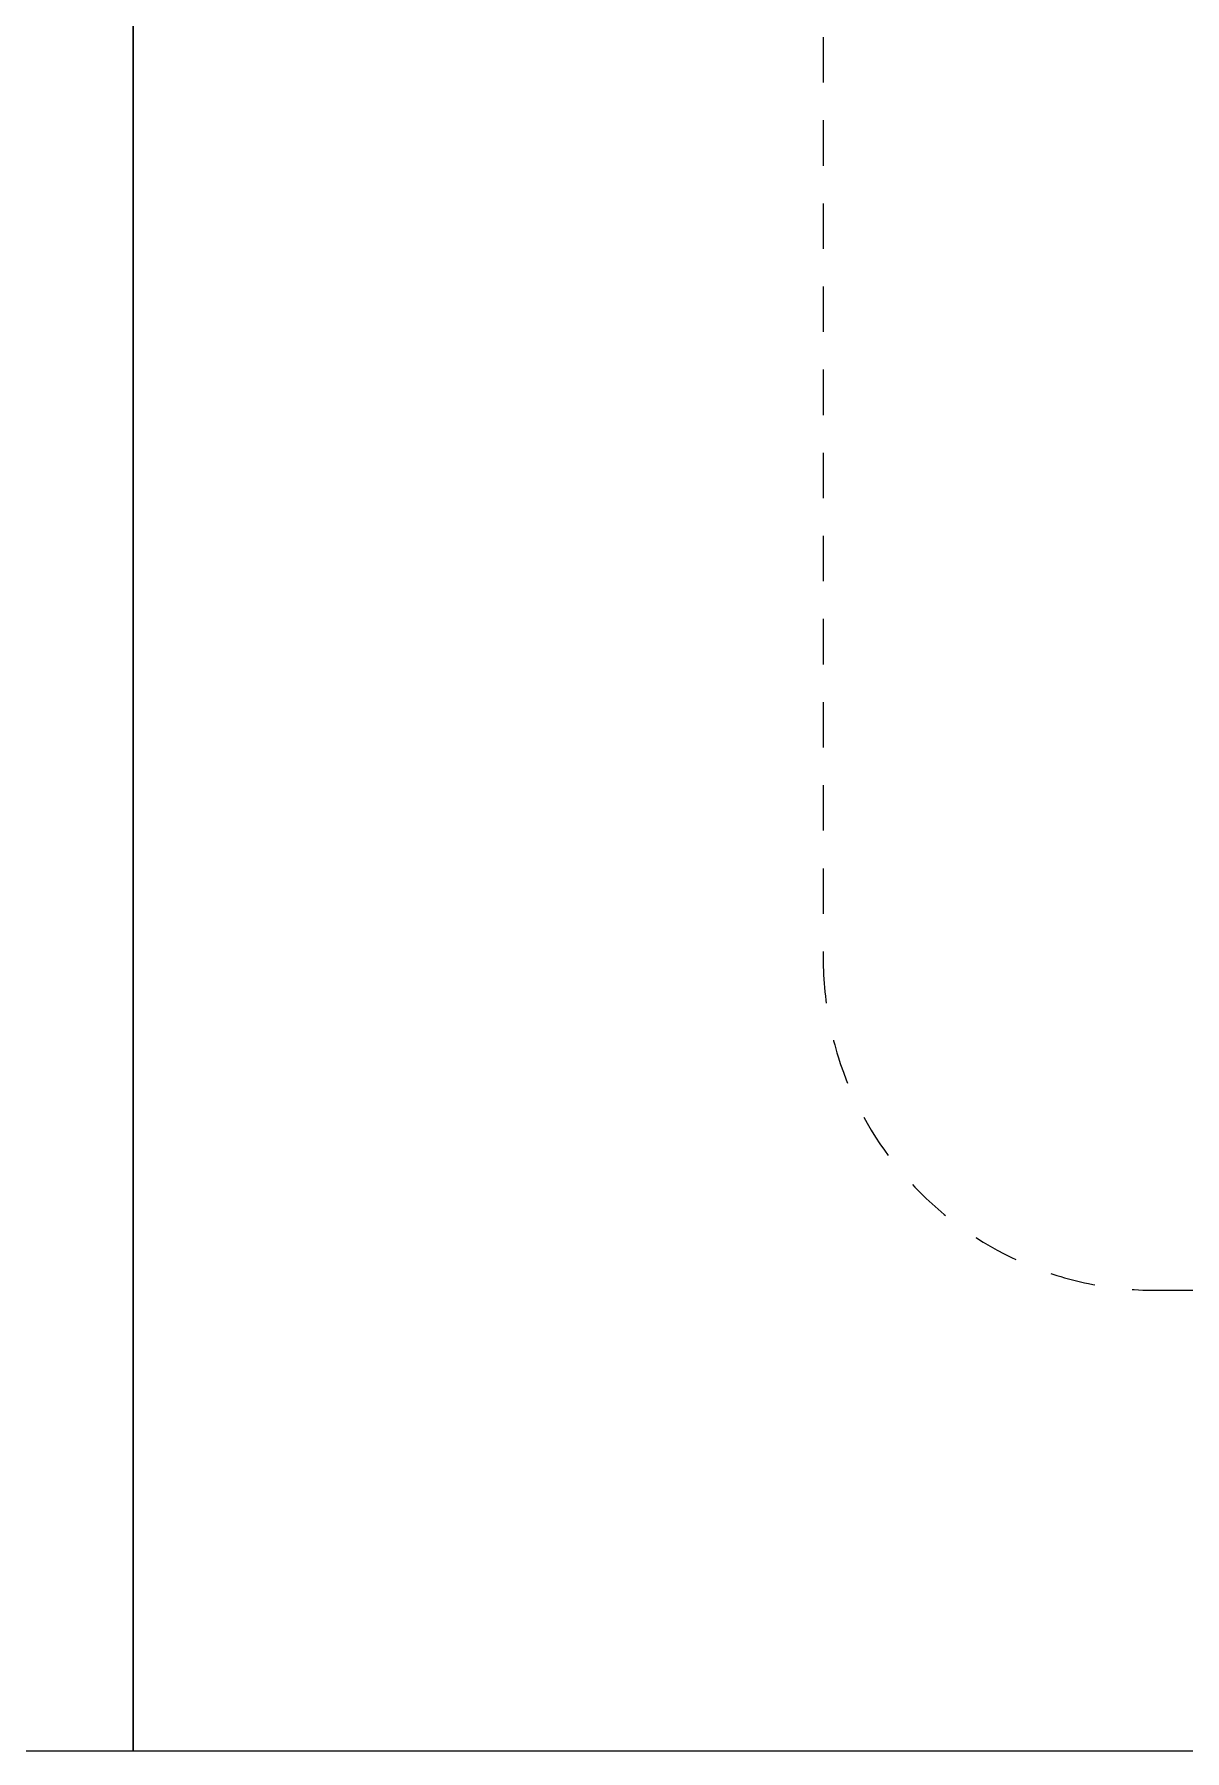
# Model space of a CAD drawing. Header units: millimetres. Extents: x -4391136 to -1798569, y -886572 to -291056.
# Drawn here: x -2091522 to -2091073, y -387068 to -386396 of the extents above; entities that cross this region are included whole.
import ezdxf
from ezdxf.xclip import XClip

# ---------------------------------------------------------------- set-up
doc = ezdxf.new("R2010")
doc.units = ezdxf.units.MM
doc.header["$XCLIPFRAME"] = 0
doc.linetypes.add('HIDDEN', pattern=[0.375, 0.25, -0.125])
doc.linetypes.add('TA_HL_005.00000', pattern=[32.5, 17.75, -14.75])
doc.layers.get('Defpoints').update_dxf_attribs({"color": 250})
for name, color, linetype in [('000 - 0_SYM_DWG_GRID-BUBBLE_MAIN_COLOR_6', 6, 'Continuous'), ('000 - EXISTING_STEEL-STRUCTURE_HIDDEN_', 251, 'Continuous'), ('000 - EXISTING_STEEL-STRUCTURE_MAIN_COLOR_3', 3, 'Continuous'), ('000 - EXISTING_STEEL-STRUCTURE_WIPEOUT_', 250, 'Continuous'), ('010 - ASPG_FRAMING_MAIN_COLOR_2', 2, 'Continuous'), ('010 - ASPG_FRAMING_SUB_COLOR_2', 2, 'Continuous'), ('010 - ASPG_FRAMING_WIPEOUT_', 250, 'Continuous')]:
    doc.layers.add(name, color=color, linetype=linetype)

# ---------------------------------------------------------------- blocks, each defined once
blk = doc.blocks.new('*U3205')
blk.add_wipeout([(1440.000000002975, 4.000000001546368), (60.00000000297587, 4), (60.00000000297587, 69.2999999999995), (1440.000000002975, 69.3000000015461)]).dxf.layer = '010 - ASPG_FRAMING_WIPEOUT_'
at = {"layer": '010 - ASPG_FRAMING_MAIN_COLOR_2'}
blk.add_lwpolyline([(1410.00000000414, 69.30000000154637), (90.00000000181171, 69.3), (90.00000000181171, 6), (1410.00000000414, 6.000000001546368)], close=True, dxfattribs=at)
at = {"layer": '010 - ASPG_FRAMING_SUB_COLOR_2'}
for points in [[(1440.000000002976, 4.000000001546368), (60.00000000297587, 4), (60.00000000297587, 69.3), (1440.000000002976, 69.30000000154637)], [(60.00000000297587, 2.000000000715772), (60.00000000297587, 4), (1440.000000002976, 4.000000001546368), (1440.000000002976, 2.000000002262141)]]:
    blk.add_lwpolyline(points, close=True, dxfattribs=at)
blk = doc.blocks.new('*U3398')
blk.add_wipeout([(-232.50992491375655, 0), (-232.50992491375655, -125), (1767.4900750862435, -125), (1767.4900750862435, 0)]).dxf.layer = '000 - EXISTING_STEEL-STRUCTURE_WIPEOUT_'
at = {"layer": '000 - EXISTING_STEEL-STRUCTURE_HIDDEN_', "color": 251, "linetype": 'HIDDEN', "lineweight": 0, "ltscale": 5}
for p, q in [((1767.490075086243, -7.999949972145235), (-232.5099249137565, -7.999949972145242)), ((1767.490075086243, -117.0000499114394), (-232.5099249137565, -117.0000499114394))]:
    blk.add_line(p, q, dxfattribs=at)
at = {"layer": '000 - EXISTING_STEEL-STRUCTURE_MAIN_COLOR_3', "lineweight": 0}
blk.add_lwpolyline([(-232.5099249137565, 1.77635683940025e-14), (-232.5099249137565, -125), (1767.490075086243, -125), (1767.490075086243, 2.486899575160351e-14), (-232.5099249137565, 1.77635683940025e-14)], close=True, dxfattribs=at)
blk = doc.blocks.new('NOM TYP FLASHING_20260701-111033_PRECAST_DETAIL')
at = {"rotation": 180}
blk.add_blockref('*U3205', (1608.069598036429, -282.9937526530703), dxfattribs=at)
blk.add_blockref('*U3398', (390.5795229506512, -109.9937526553322))
blk = doc.blocks.new('TYPICAL DETAIL 1 - 2')
at = {"layer": '000 - 0_SYM_DWG_GRID-BUBBLE_MAIN_COLOR_6', "linetype": 'TA_HL_005.00000'}
blk.add_lwpolyline([(2983.188996477984, 180.0062310938956), (3475.144338948186, 180.0062310938956, 0.414213562373095), (3605.144338948186, 310.0062310938956), (3605.144338948186, 799.9937364046928, 0.414213562373095), (3475.144338948186, 929.9937364046928), (2983.188996477984, 929.9937364046928, 0.414213562373095), (2853.188996477984, 799.9937364046928), (2853.188996477984, 310.0062310938956, 0.414213562373095)], format="xyb", close=True, dxfattribs=at)
at = {"layer": 'Defpoints'}
blk.add_lwpolyline([(2583.333334170282, 0), (3875.000001255423, 0), (3875.000001255423, 1109.999967498588), (2583.333334170282, 1109.999967498588)], close=True, dxfattribs=at)
ref = blk.add_blockref('NOM TYP FLASHING_20260701-111033_PRECAST_DETAIL', (1721.522329392843, 769.9937364046928))
XClip(ref).set_block_clipping_path([(1.0913936421275139e-11, -589.987505310798), (27.291953447111155, -589.987505310798), (54.58390689421867, -589.987505310798), (81.87586034132983, -589.987505310798), (109.16781378844098, -589.987505310798), (136.45976723555214, -589.987505310798), (163.75172068265965, -589.987505310798), (191.0436741297599, -589.987505310798), (218.33562757687105, -589.987505310798), (245.6275810239822, -589.987505310798), (272.9195344710897, -589.987505310798), (300.2114879182009, -589.987505310798), (327.5034413653011, -589.987505310798), (354.79539481240863, -589.987505310798), (382.0873482595198, -589.987505310798), (409.37930170663094, -589.987505310798), (436.67057236368055, -589.9180108657174), (463.75014469074085, -586.7965948169885), (489.90686484079197, -579.1237552802058), (514.3815273950895, -567.1221983637824), (536.4637490821005, -551.1402722930334), (555.5125878316212, -531.6418565148197), (570.9751462804998, -509.19289747925905), (582.4026197584899, -484.44498190086597), (589.4633229572719, -458.116424289331), (591.9523171805013, -430.9714176891839), (591.9553424702499, -403.6794704434151), (591.9553424702499, -376.38751699630666), (591.9553424702499, -349.09556354919823), (591.9553424702499, -321.8036101020898), (591.9553424702499, -294.5116566549823), (591.9553424702499, -267.21970320787386), (591.9553424702499, -239.92774976076544), (591.9553424702499, -212.635796313657), (591.9553424702499, -185.3438428665495), (591.9553424702499, -158.05188941944107), (591.9553424702499, -130.75993597233264), (591.9553424702499, -103.46798252522422), (591.9553424702499, -76.17602907811579), (591.9553424702499, -48.88407563100827), (591.9553424702499, -21.592122183899846), (591.8538279678105, 5.698625763182463), (588.5659463989105, 32.75849106872647), (580.7324024360605, 58.86753288468299), (568.5805666742817, 83.26792966801531), (552.4631492203916, 105.25145372996303), (532.8479621929109, 124.18002772385717), (510.30434135701944, 139.50424500150802), (485.4866210099208, 150.7793162801454), (459.1151417623696, 157.67797976385646), (431.9553424702499, 159.99999999999818), (404.66338902314965, 159.99999999999818), (377.37143557604213, 159.99999999999818), (350.079482128931, 159.99999999999818), (322.7875286818198, 159.99999999999818), (295.49557523470867, 159.99999999999818), (268.20362178760115, 159.99999999999818), (240.9116683405009, 159.99999999999818), (213.61971489338976, 159.99999999999818), (186.32776144628224, 159.99999999999818), (159.03580799917108, 159.99999999999818), (131.74385455205993, 159.99999999999818), (104.45190110495969, 159.99999999999818), (77.15994765784126, 159.99999999999818), (49.86799421074102, 159.99999999999818), (22.576040763629862, 159.99999999999818), (-4.715229893419746, 159.93050555491754), (-31.79480222048005, 156.80908950618868), (-57.951522370531166, 149.13624996940598), (-82.4261849248287, 137.13469305298258), (-104.50840661183975, 121.15276698223352), (-123.5572453613604, 101.65435120401798), (-139.01980381023895, 79.20539216845918), (-150.4472772882291, 54.4574765900652), (-157.50798048701108, 28.128918978531146), (-159.99697471024047, 0.9839123783840478), (-159.9999999999891, -26.308034867385686), (-159.9999999999891, -53.5999883144932), (-159.9999999999891, -80.89194176160163), (-159.9999999999891, -108.18389520870915), (-159.9999999999891, -135.47584865581757), (-159.9999999999891, -162.7678021029251), (-159.9999999999891, -190.05975555003351), (-159.9999999999891, -217.35170899714103), (-159.9999999999891, -244.64366244424946), (-159.9999999999891, -271.935615891357), (-159.9999999999891, -299.2275693384654), (-159.9999999999891, -326.5195227855729), (-159.9999999999891, -353.81147623268134), (-159.9999999999891, -381.10342967978886), (-159.9999999999891, -408.3953831268973), (-159.8984854975497, -435.6861310739787), (-156.61060392864965, -462.7459963795236), (-148.7770599657997, -488.8550381954792), (-136.6252242040282, -513.2554349788115), (-120.50780675013084, -535.2389590407593), (-100.89261972266104, -554.1675330346543), (-78.34899888675864, -569.4917503123061), (-53.53127853965998, -580.7668215909434), (-27.159799292119715, -587.6654850746554)])
blk.add_lwpolyline([(1291.666667085141, 0), (2583.333334170282, 0), (2583.333334170282, 1109.999967498588), (1291.666667085141, 1109.999967498588)], close=True, dxfattribs=at)

msp = doc.modelspace()

# ---------------------------------------------------------------- linework, layer by layer
at = {"layer": 'Defpoints'}
msp.add_lwpolyline([(-2091483.807006185, -387067.5180294098), (-2090192.1403391, -387067.5180294098), (-2090192.1403391, -385957.5180619112), (-2091483.807006185, -385957.5180619112)], close=True, dxfattribs=at)

# ---------------------------------------------------------------- block references
ref = msp.add_blockref('NOM TYP FLASHING_20260701-111033_PRECAST_DETAIL', (-2092345.618010962, -386297.5242930051))
XClip(ref).set_block_clipping_path([(1.0913936421275139e-11, -589.987505310798), (27.291953447111155, -589.987505310798), (54.58390689421867, -589.987505310798), (81.87586034132983, -589.987505310798), (109.16781378844098, -589.987505310798), (136.45976723555214, -589.987505310798), (163.75172068265965, -589.987505310798), (191.0436741297599, -589.987505310798), (218.33562757687105, -589.987505310798), (245.6275810239822, -589.987505310798), (272.9195344710897, -589.987505310798), (300.2114879182009, -589.987505310798), (327.5034413653011, -589.987505310798), (354.79539481240863, -589.987505310798), (382.0873482595198, -589.987505310798), (409.37930170663094, -589.987505310798), (436.67057236368055, -589.9180108657174), (463.75014469074085, -586.7965948169885), (489.90686484079197, -579.1237552802058), (514.3815273950895, -567.1221983637824), (536.4637490821005, -551.1402722930334), (555.5125878316212, -531.6418565148197), (570.9751462804998, -509.19289747925905), (582.4026197584899, -484.44498190086597), (589.4633229572719, -458.116424289331), (591.9523171805013, -430.9714176891839), (591.9553424702499, -403.6794704434151), (591.9553424702499, -376.38751699630666), (591.9553424702499, -349.09556354919823), (591.9553424702499, -321.8036101020898), (591.9553424702499, -294.5116566549823), (591.9553424702499, -267.21970320787386), (591.9553424702499, -239.92774976076544), (591.9553424702499, -212.635796313657), (591.9553424702499, -185.3438428665495), (591.9553424702499, -158.05188941944107), (591.9553424702499, -130.75993597233264), (591.9553424702499, -103.46798252522422), (591.9553424702499, -76.17602907811579), (591.9553424702499, -48.88407563100827), (591.9553424702499, -21.592122183899846), (591.8538279678105, 5.698625763182463), (588.5659463989105, 32.75849106872647), (580.7324024360605, 58.86753288468299), (568.5805666742817, 83.26792966801531), (552.4631492203916, 105.25145372996303), (532.8479621929109, 124.18002772385717), (510.30434135701944, 139.50424500150802), (485.4866210099208, 150.7793162801454), (459.1151417623696, 157.67797976385646), (431.9553424702499, 159.99999999999818), (404.66338902314965, 159.99999999999818), (377.37143557604213, 159.99999999999818), (350.079482128931, 159.99999999999818), (322.7875286818198, 159.99999999999818), (295.49557523470867, 159.99999999999818), (268.20362178760115, 159.99999999999818), (240.9116683405009, 159.99999999999818), (213.61971489338976, 159.99999999999818), (186.32776144628224, 159.99999999999818), (159.03580799917108, 159.99999999999818), (131.74385455205993, 159.99999999999818), (104.45190110495969, 159.99999999999818), (77.15994765784126, 159.99999999999818), (49.86799421074102, 159.99999999999818), (22.576040763629862, 159.99999999999818), (-4.715229893419746, 159.93050555491754), (-31.79480222048005, 156.80908950618868), (-57.951522370531166, 149.13624996940598), (-82.4261849248287, 137.13469305298258), (-104.50840661183975, 121.15276698223352), (-123.5572453613604, 101.65435120401798), (-139.01980381023895, 79.20539216845918), (-150.4472772882291, 54.4574765900652), (-157.50798048701108, 28.128918978531146), (-159.99697471024047, 0.9839123783840478), (-159.9999999999891, -26.308034867385686), (-159.9999999999891, -53.5999883144932), (-159.9999999999891, -80.89194176160163), (-159.9999999999891, -108.18389520870915), (-159.9999999999891, -135.47584865581757), (-159.9999999999891, -162.7678021029251), (-159.9999999999891, -190.05975555003351), (-159.9999999999891, -217.35170899714103), (-159.9999999999891, -244.64366244424946), (-159.9999999999891, -271.935615891357), (-159.9999999999891, -299.2275693384654), (-159.9999999999891, -326.5195227855729), (-159.9999999999891, -353.81147623268134), (-159.9999999999891, -381.10342967978886), (-159.9999999999891, -408.3953831268973), (-159.8984854975497, -435.6861310739787), (-156.61060392864965, -462.7459963795236), (-148.7770599657997, -488.8550381954792), (-136.6252242040282, -513.2554349788115), (-120.50780675013084, -535.2389590407593), (-100.89261972266104, -554.1675330346543), (-78.34899888675864, -569.4917503123061), (-53.53127853965998, -580.7668215909434), (-27.159799292119715, -587.6654850746554)])

# ---------------------------------------------------------------- next in the draw order: linework, layer by layer
msp.add_lwpolyline([(-2092775.47367327, -387067.5180294098), (-2091483.807006185, -387067.5180294098), (-2091483.807006185, -385957.5180619112), (-2092775.47367327, -385957.5180619112)], close=True, dxfattribs=at)

# ---------------------------------------------------------------- next in the draw order: block references
msp.add_blockref('TYPICAL DETAIL 1 - 2', (-2094067.140340355, -387067.5180294098))

doc.saveas('drawing.dxf')
